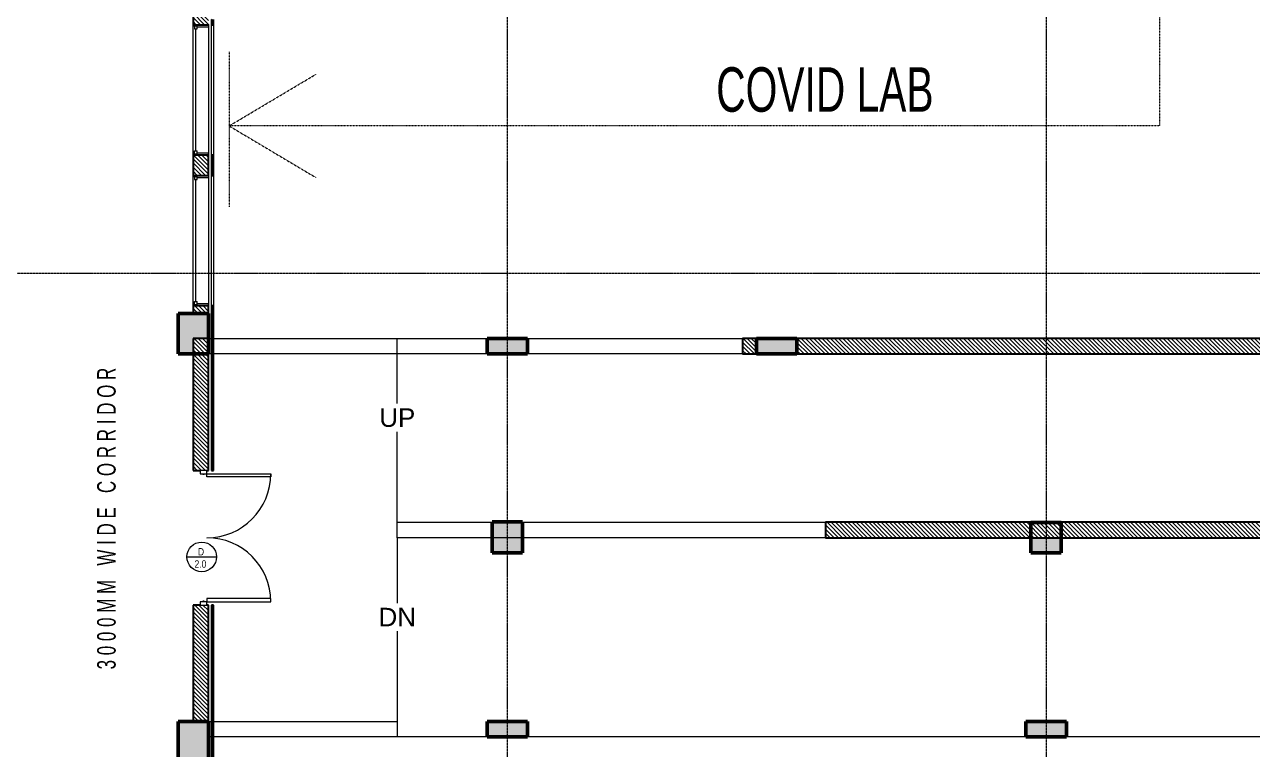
# Model space of a CAD drawing. Header units: millimetres. Extents: x -25222 to 91371, y -63339 to 20835.
# Drawn here: x 46568 to 64798, y -20464 to -9696 of the extents above; entities that cross this region are included whole.
import ezdxf

# ---------------------------------------------------------------- set-up
doc = ezdxf.new("R2010")
doc.units = ezdxf.units.MM
doc.linetypes.add('Dash_2_', pattern=[6.35, 3.175, -3.175])
doc.linetypes.add('Grid Line', pattern=[22.225, 12.7, -3.175, 3.175, -3.175])
for name, color, linetype, lineweight in [('A-DETL-HDLN', 90, 'Dash_2_', 5), ('A-DOOR', 31, 'Continuous', 5), ('A-DOOR-FRAM', 31, 'Continuous', 5), ('A-DOOR-IDEN', 31, 'Continuous', 9), ('A-FLOR-LEVL', 51, 'Continuous', 5), ('A-FLOR-LEVL-TEXT', 2, 'Continuous', 5), ('A-GLAZ', 151, 'Continuous', 5), ('A-WALL', 113, 'Continuous', 5), ('A-WALL-PATT', 111, 'Continuous', 25), ('G-ANNO-TEXT', 231, 'Continuous', 9), ('S-COLS', 52, 'Continuous', 5), ('S-GRID', 1, 'Continuous', 9)]:
    doc.layers.add(name, color=color, linetype=linetype, lineweight=lineweight)
doc.styles.add('Arial', font='arial.ttf', dxfattribs={"height": 275})
doc.styles.add('Swis721 Cn BT_4', font='swissc.ttf', dxfattribs={"width": 0.8, "height": 275})
doc.styles.add('Swis721 Cn BT_5', font='swissc.ttf', dxfattribs={"width": 0.8, "height": 660})
doc.styles.add('Swis721 Cn BT_7', font='swissc.ttf', dxfattribs={"height": 110})
pattern_1 = [(315, (14219.89, -54691.457), (30.869454, 30.869454), [])]

# ---------------------------------------------------------------- blocks, each defined once
blk = doc.blocks.new('M_Concrete-Rectangular-Column - 230 x 600-3803971-4_ FOURTH FLOOR - GA PLAN')
at = {"layer": 'S-COLS'}
blk.add_hatch(color=55, dxfattribs=at).paths.add_polyline_path([(115, 300), (-115, 300), (-115, -300), (115, -300)], flags=0)
at = {"layer": 'S-COLS', "color": 250, "lineweight": 50}
for p, q in [((115, 300), (-115, 300)), ((-115, 300), (-115, -300)), ((115, -300), (115, 300)), ((-115, -300), (115, -300))]:
    blk.add_line(p, q, dxfattribs=at)
blk = doc.blocks.new('M_Concrete-Rectangular-Column - 450 x600-11757012-4_ FOURTH FLOOR - GA PLAN')
at = {"layer": 'S-COLS'}
blk.add_hatch(color=55, dxfattribs=at).paths.add_polyline_path([(-5, -300), (225, -300), (225, 300), (-225, 300), (-225, -300)], flags=0)
at = {"layer": 'S-COLS', "color": 250, "lineweight": 50}
for p, q in [((225, 300), (-225, 300)), ((-225, 300), (-225, -300)), ((225, -300), (225, 300)), ((-225, -300), (225, -300))]:
    blk.add_line(p, q, dxfattribs=at)
blk = doc.blocks.new('M_Door-Passage-Double-Flush - FWD1 2_0-12334527-4_ FOURTH FLOOR - GA PLAN')
at = {"layer": 'A-DOOR'}
for p, q in [((-950, 96.35), (-950, 1046.35)), ((-950, 1046.35), (-905, 1046.35)), ((-905, 1046.35), (-905, 96.35)), ((950, 1046.35), (905, 1046.35)), ((905, 1046.35), (905, 96.35)), ((950, 96.35), (950, 1046.35)), ((-905, 96.35), (-950, 96.35)), ((905, 96.35), (950, 96.35))]:
    blk.add_line(p, q, dxfattribs=at)
for centre, start, end in [((-950, 96.35), 0, 90), ((950, 96.35), 90, 180)]:
    blk.add_arc(centre, 950, start, end, dxfattribs=at)
at = {"layer": 'A-DOOR-FRAM'}
for p, q in [((-950, 96.35), (-1000, 96.35)), ((-1000, 96.35), (-1000, -3.65)), ((-950, 46.5875), (-950, 96.35)), ((-934.125, 46.5875), (-950, 46.5875)), ((-950, -3.65), (-950, 45.5625)), ((-950, 45.5625), (-934.125, 45.5625)), ((-934.125, 45.5625), (-934.125, 46.5875)), ((950, 46.5875), (934.125, 46.5875)), ((934.125, 46.5875), (934.125, 45.5625)), ((934.125, 45.5625), (950, 45.5625)), ((950, 96.35), (950, 46.5875)), ((1000, 96.35), (950, 96.35)), ((950, 45.5625), (950, -3.65)), ((1000, -3.65), (1000, 96.35)), ((-1000, -3.65), (-950, -3.65)), ((950, -3.65), (1000, -3.65))]:
    blk.add_line(p, q, dxfattribs=at)
blk = doc.blocks.new('M_Fixed - 1938_2578-11286290-4_ FOURTH FLOOR - GA PLAN')
at = {"layer": 'A-GLAZ', "lineweight": 9}
for p, q in [((-969, 128), (-950, 128)), ((-950, 128), (-950, 65)), ((-950, 109), (-906, 109)), ((-950, 65), (-906, 65)), ((-937, 65), (-937, -102)), ((-906, 109), (-906, 65)), ((-906, 87), (906, 87)), ((906, 109), (906, 65)), ((950, 109), (906, 109)), ((906, 65), (950, 65)), ((937, 65), (937, -102)), ((950, 128), (950, 65)), ((968, 128), (950, 128)), ((-969, -102), (-937, -102)), ((969, -102), (937, -102))]:
    blk.add_line(p, q, dxfattribs=at)
blk = doc.blocks.new('M_Door Tag type 3 - M_Door Tag type 3-9039904-4_ FOURTH FLOOR - GA PLAN')
at = {"layer": 'A-DOOR-IDEN'}
blk.add_line((-1.88, 0.29), (2.12, 0.29), dxfattribs=at)
blk.add_circle((0.12, 0.29), 2, dxfattribs=at)

msp = doc.modelspace()

# ---------------------------------------------------------------- hatches: boundary and pattern name
at = {"layer": 'A-WALL-PATT', "lineweight": 5}
h = msp.add_hatch(dxfattribs=at)
h.set_pattern_fill('FP_1', color=9, style=0, pattern_type=2)
h.set_pattern_definition(pattern_1)
h.paths.add_polyline_path([(49070.1, -13988.7), (49300.1, -13988.7), (49300.1, -13873.7), (49070.1, -13873.7)], flags=0)
h.paths.add_polyline_path([(49300.1, -11935.7), (49300.1, -11635.7), (49070.1, -11635.7), (49070.1, -11935.7)], flags=0)
h.paths.add_polyline_path([(49070.1, -9697.7), (49300.1, -9697.7), (49300.1, -9388.7), (49070.1, -9388.7), (49070.1, -9618.7)], flags=0)
h = msp.add_hatch(dxfattribs=at)
h.set_pattern_fill('FP_1', color=9, style=0, pattern_type=2)
h.set_pattern_definition(pattern_1)
h.paths.add_polyline_path([(49345.1, -25158.7), (49375.1, -25158.7), (49375.1, -24939.7), (49345.1, -24939.7), (49345.1, -25113.7)], flags=0)
h.paths.add_polyline_path([(49345.1, -23001.7), (49375.1, -23001.7), (49375.1, -22701.7), (49345.1, -22701.7)], flags=0)
h.paths.add_polyline_path([(49375.1, -20763.7), (49375.1, -18318.7), (49345.1, -18318.7), (49345.1, -20763.7)], flags=0)
h.paths.add_polyline_path([(49375.1, -16318.7), (49375.1, -13873.7), (49345.1, -13873.7), (49345.1, -16318.7)], flags=0)
h.paths.add_polyline_path([(49345.1, -11935.7), (49375.1, -11935.7), (49375.1, -11635.7), (49345.1, -11635.7)], flags=0)
h.paths.add_polyline_path([(49375.1, -9697.7), (49375.1, -9693.7), (49345.1, -9693.7), (49345.1, -9697.7)], flags=0)
h.paths.add_polyline_path([(49345.1, -9663.7), (49375.1, -9663.7), (49375.1, -9618.7), (49345.1, -9618.7), (49345.1, -9657.1)], flags=0)
h = msp.add_hatch(dxfattribs=at)
h.set_pattern_fill('FP_1', color=9, style=0, pattern_type=2)
h.set_pattern_definition(pattern_1)
h.paths.add_polyline_path([(49275.1, -20048.7), (49300.1, -20048.7), (49300.1, -18318.7), (49070.1, -18318.7), (49070.1, -20048.7), (49175.1, -20048.7)], flags=0)
h.paths.add_polyline_path([(49070.1, -16318.7), (49300.1, -16318.7), (49300.1, -14358.7), (49070.1, -14358.7), (49070.1, -15991.2)], flags=0)
h = msp.add_hatch(dxfattribs=at)
h.set_pattern_fill('FP_1', color=9, style=0, pattern_type=2)
h.set_pattern_definition(pattern_1)
h.paths.add_polyline_path([(70307.5, -14588.7), (73886.9, -14588.7), (73886.9, -14358.7), (70035.1, -14358.7), (70035.1, -14588.7)], flags=0)
h.paths.add_polyline_path([(57435.1, -14588.7), (57435.1, -14358.8), (58035.1, -14358.8), (58035.1, -14588.7), (69435.1, -14588.7), (69435.1, -14358.7), (66035.1, -14358.7), (66035.1, -14588.7), (65435.1, -14588.7), (65435.1, -14358.7), (57226.9, -14358.7), (57226.9, -14588.7)], flags=0)
h = msp.add_hatch(dxfattribs=at)
h.set_pattern_fill('FP_1', color=9, style=0, pattern_type=2)
h.set_pattern_definition(pattern_1)
h.paths.add_polyline_path([(62962.1, -17318.7), (73886.9, -17318.7), (73886.9, -17088.7), (58461.7, -17088.7), (58461.7, -17318.7)], flags=0)
at = {"layer": 'S-COLS'}
for points in [[(49070.1, -14588.7), (49070.1, -14358.7), (49300.1, -14358.7), (49300.1, -13988.7), (48850.1, -13988.7), (48850.1, -14588.7)], [(53960.1, -17543.7), (53960.1, -17083.7), (53510.1, -17083.7), (53510.1, -17543.7)], [(61960.1, -17543.7), (61960.1, -17318.7), (61510.1, -17318.7), (61510.1, -17543.7)], [(54035.1, -20278.7), (54035.1, -20048.7), (53435.1, -20048.7), (53435.1, -20278.7), (53960.1, -20278.7)], [(61435.1, -20278.7), (62035.1, -20278.7), (62035.1, -20048.7), (61435.1, -20048.7)]]:
    msp.add_hatch(color=8, dxfattribs=at).paths.add_polyline_path(points, flags=0)

# ---------------------------------------------------------------- linework, layer by layer
at = {"layer": 'A-DETL-HDLN'}
for p, q in [((63420.4, 2651.3), (63420.4, -11201.8)), ((49605, -10101.8), (49605, -12401.8)), ((49605, -11201.8), (50894.1, -10434.8)), ((49605, -11201.8), (50894.1, -11968.7)), ((63420.4, -11201.8), (49605, -11201.8))]:
    msp.add_line(p, q, dxfattribs=at)
at = {"layer": 'A-FLOR-LEVL'}
for p, q in [((52100.7, -14358.7), (53435.1, -14358.7)), ((54035.1, -14358.7), (57031.6, -14358.7)), ((52100.7, -17088.7), (52100.7, -14588.7)), ((52100.7, -17313.7), (53510.1, -17313.7)), ((53960.1, -17313.7), (58266.4, -17313.7)), ((52100.7, -17318.7), (52100.7, -20278.7)), ((77100.1, -17318.7), (52100.7, -17318.7)), ((77900.7, -20278.7), (52100.7, -20278.7))]:
    msp.add_line(p, q, dxfattribs=at)
at = {"layer": 'A-WALL', "lineweight": 25}
for p, q in [((49070.1, -9388.7), (49070.1, -9697.7)), ((49345.1, -9618.7), (49345.1, -9697.7)), ((49375.1, -9697.7), (49375.1, -9618.7)), ((49070.1, -9697.7), (49300.1, -9697.7)), ((49300.1, -9697.7), (49300.1, -9693.7)), ((49345.1, -9697.7), (49375.1, -9697.7)), ((49070.1, -11635.7), (49070.1, -11935.7)), ((49300.1, -11635.7), (49070.1, -11635.7)), ((49300.1, -11935.7), (49300.1, -11635.7)), ((49375.1, -11635.7), (49345.1, -11635.7)), ((49345.1, -11635.7), (49345.1, -11935.7)), ((49375.1, -11935.7), (49375.1, -11635.7)), ((49070.1, -11935.7), (49300.1, -11935.7)), ((49345.1, -11935.7), (49375.1, -11935.7)), ((49070.1, -13873.7), (49070.1, -13988.7)), ((49300.1, -13873.7), (49070.1, -13873.7)), ((49070.1, -13988.7), (49300.1, -13988.7)), ((49300.1, -13988.7), (49300.1, -13873.7)), ((49375.1, -13873.7), (49345.1, -13873.7)), ((49345.1, -13873.7), (49345.1, -16318.7)), ((49375.1, -16318.7), (49375.1, -13873.7)), ((49070.1, -14358.7), (49070.1, -16318.7)), ((49300.1, -14358.7), (49070.1, -14358.7)), ((49300.1, -16318.7), (49300.1, -14358.7)), ((65435.1, -14358.7), (57226.9, -14358.7)), ((57226.9, -14358.7), (57226.9, -14588.7)), ((57226.9, -14588.7), (57435.1, -14588.7)), ((58035.1, -14588.7), (65435.1, -14588.7)), ((49070.1, -16318.7), (49175.1, -16318.7)), ((49275.1, -16318.7), (49300.1, -16318.7)), ((49345.1, -16318.7), (49375.1, -16318.7)), ((73886.9, -17088.7), (58461.7, -17088.7)), ((58461.7, -17088.7), (58461.7, -17318.7)), ((58461.7, -17318.7), (73886.9, -17318.7)), ((49070.1, -18318.7), (49070.1, -20048.7)), ((49175.1, -18318.7), (49070.1, -18318.7)), ((49300.1, -18318.7), (49275.1, -18318.7)), ((49300.1, -20048.7), (49300.1, -18318.7)), ((49375.1, -18318.7), (49345.1, -18318.7)), ((49345.1, -18318.7), (49345.1, -20763.7)), ((49375.1, -20763.7), (49375.1, -18318.7))]:
    msp.add_line(p, q, dxfattribs=at)
at = {"layer": 'A-WALL'}
for p, q in [((49070.1, -11635.7), (49070.1, -9697.7)), ((49300.1, -9697.7), (49300.1, -11635.7)), ((49345.1, -11635.7), (49345.1, -9697.7)), ((49375.1, -9697.7), (49375.1, -11635.7)), ((49070.1, -13873.7), (49070.1, -11935.7)), ((49300.1, -11935.7), (49300.1, -13873.7)), ((49345.1, -13873.7), (49345.1, -11935.7)), ((49375.1, -11935.7), (49375.1, -13873.7)), ((49300.1, -14358.7), (49345.1, -14358.7)), ((49375.1, -14358.7), (52100.7, -14358.7)), ((52100.7, -14358.7), (53435.1, -14358.7)), ((52100.7, -14588.7), (52100.7, -14358.7)), ((54035.1, -14358.7), (57226.9, -14358.7)), ((49345.1, -14588.7), (49300.1, -14588.7)), ((52100.7, -14588.7), (49375.1, -14588.7)), ((53435.1, -14588.7), (52100.7, -14588.7)), ((57226.9, -14588.7), (54035.1, -14588.7)), ((52100.7, -17088.7), (53510.1, -17088.7)), ((52100.7, -17318.7), (52100.7, -17088.7)), ((53960.1, -17088.7), (58461.7, -17088.7)), ((58461.7, -17318.7), (58071.1, -17318.7)), ((49300.7, -20048.7), (49345.1, -20048.7)), ((49300.7, -20278.7), (49300.7, -20048.7)), ((49375.1, -20048.7), (52100.7, -20048.7)), ((49345.1, -20278.7), (49300.7, -20278.7)), ((52100.7, -20278.7), (49375.1, -20278.7))]:
    msp.add_line(p, q, dxfattribs=at)
at = {"layer": 'S-COLS', "color": 250, "lineweight": 50}
for p, q in [((49300.1, -13988.7), (48850.1, -13988.7)), ((48850.1, -13988.7), (48850.1, -14588.7)), ((49300.1, -14588.7), (49300.1, -13988.7)), ((48850.1, -14588.7), (49300.1, -14588.7)), ((53960.1, -17083.7), (53510.1, -17083.7)), ((53510.1, -17083.7), (53510.1, -17543.7)), ((53960.1, -17543.7), (53960.1, -17083.7)), ((61960.1, -17093.7), (61510.1, -17093.7)), ((61510.1, -17093.7), (61510.1, -17543.7)), ((61960.1, -17543.7), (61960.1, -17093.7)), ((53510.1, -17543.7), (53960.1, -17543.7)), ((61510.1, -17543.7), (61960.1, -17543.7)), ((54035.1, -20048.7), (53435.1, -20048.7)), ((53435.1, -20048.7), (53435.1, -20278.7)), ((54035.1, -20278.7), (54035.1, -20048.7)), ((62035.1, -20048.7), (61435.1, -20048.7)), ((61435.1, -20048.7), (61435.1, -20278.7)), ((62035.1, -20278.7), (62035.1, -20048.7)), ((53435.1, -20278.7), (54035.1, -20278.7)), ((61435.1, -20278.7), (62035.1, -20278.7))]:
    msp.add_line(p, q, dxfattribs=at)
at = {"layer": 'S-GRID', "linetype": 'Grid Line'}
for p, q in [((53735.1, 20089.7), (53735.1, -62440.6)), ((61735.1, 20089.7), (61735.1, -62440.6)), ((-24562.2, -13388.7), (90711.2, -13388.7))]:
    msp.add_line(p, q, dxfattribs=at)

# ---------------------------------------------------------------- block references
at = {"layer": 'A-DOOR', "rotation": 269.9999999999999}
msp.add_blockref('M_Door-Passage-Double-Flush - FWD1 2_0-12334527-4_ FOURTH FLOOR - GA PLAN', (49178.7, -17318.7), dxfattribs=at)
at = {"layer": 'A-DOOR-IDEN', "xscale": 110, "yscale": 110, "zscale": 110}
msp.add_blockref('M_Door Tag type 3 - M_Door Tag type 3-9039904-4_ FOURTH FLOOR - GA PLAN', (49185.1, -17635.4), dxfattribs=at)
at = {"layer": 'A-GLAZ', "rotation": 89.99999999999986}
for p in [(49198.1, -10666.7), (49198.1, -12904.7)]:
    msp.add_blockref('M_Fixed - 1938_2578-11286290-4_ FOURTH FLOOR - GA PLAN', p, dxfattribs=at)
at = {"layer": 'S-COLS'}
for name, p, rotation in [('M_Concrete-Rectangular-Column - 230 x 600-3803971-4_ FOURTH FLOOR - GA PLAN', (53735.1, -14473.7), 270.000004825659), ('M_Concrete-Rectangular-Column - 230 x 600-3803971-4_ FOURTH FLOOR - GA PLAN', (57735.1, -14473.8), 270.000004825659), ('M_Concrete-Rectangular-Column - 450 x600-11757012-4_ FOURTH FLOOR - GA PLAN', (49075.1, -20348.7), 4.829673078902934e-06)]:
    msp.add_blockref(name, p, dxfattribs=dict(at, rotation=rotation))

# ---------------------------------------------------------------- texts
at = {"layer": 'A-DOOR-IDEN', "char_height": 110, "attachment_point": 1, "style": 'Swis721 Cn BT_7'}
for s, insert, width in [('D', (49142.6, -17472.2), 105.823), ('2.0', (49091.7, -17654.1), 220.464)]:
    msp.add_mtext(s, dxfattribs=dict(at, insert=insert, width=width))
at = {"layer": 'G-ANNO-TEXT', "color": 7, "insert": (56837.2, -10330.7), "char_height": 660, "width": 3633.248, "attachment_point": 1, "style": 'Swis721 Cn BT_5'}
msp.add_mtext('COVID LAB', dxfattribs=at)
at = {"layer": 'G-ANNO-TEXT', "color": 7, "insert": (47645.7, -19274.6), "char_height": 275, "width": 5650.935, "attachment_point": 1, "rotation": 90, "style": 'Swis721 Cn BT_4'}
msp.add_mtext('3 0 0 0 M M   W I D E   C O R R I D O R  ', dxfattribs=at)

# ---------------------------------------------------------------- next in the draw order: texts
at = {"layer": 'A-FLOR-LEVL-TEXT', "char_height": 275, "attachment_point": 1, "line_spacing_factor": 0.941778, "style": 'Arial', "bg_fill": 3, "box_fill_scale": 1.25, "bg_fill_color": 256, "bg_fill_true_color": 13158600, "bg_fill_transparency": 0}
for s, insert, width in [('UP', (51835.3, -15397.2), 637.113), ('DN', (51824.5, -18359.7), 663.012)]:
    msp.add_mtext(s, dxfattribs=dict(at, insert=insert, width=width))

doc.saveas('drawing.dxf')
